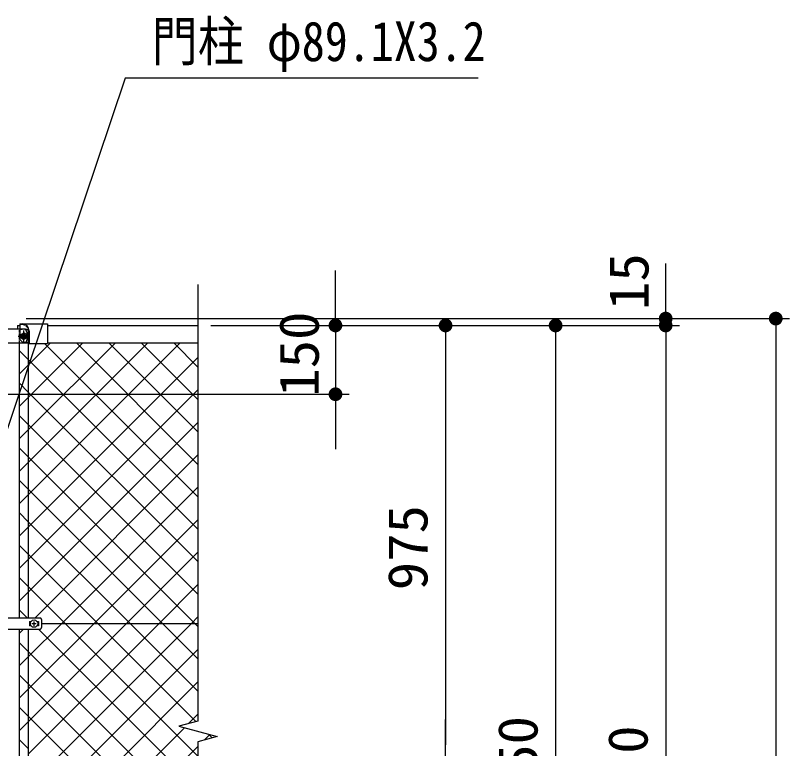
# Model space of a CAD drawing. Units: millimetres, scale not verified. Extents: x -5940 to 5940, y -4200 to 4200.
# Drawn here: x -954 to 734, y -970 to 629 of the extents above; entities that cross this region are included whole.
import ezdxf
from ezdxf.enums import TextEntityAlignment as Align

# ---------------------------------------------------------------- set-up
doc = ezdxf.new("R2010")
doc.units = ezdxf.units.MM
doc.header["$LTSCALE"] = 20
doc.linetypes.add('DASHED', pattern=[7.5, 6, -1.5])
doc.linetypes.add('USER1', pattern=[0.375, 0.25, -0.125])
for name, color, linetype, lineweight in [('0-0_5寸法', 1, 'Continuous', 25), ('0-1_SUNPOU', 1, 'Continuous', 25), ('0-3_7詳細', 7, 'Continuous', 25), ('0-4_1', 7, 'Continuous', 25), ('0-5_0', 7, 'Continuous', 25), ('0-6_2網', 2, 'Continuous', 25), ('0-7_継手', 7, 'Continuous', 25), ('0-A_6文字', 7, 'Continuous', 25)]:
    doc.layers.add(name, color=color, linetype=linetype, lineweight=lineweight)
doc.styles.add('ＭＳ ゴシック', font='')
doc.styles.get('ＭＳ ゴシック').set_extended_font_data('MS Gothic')

# ---------------------------------------------------------------- blocks, each defined once
blk = doc.blocks.new('M1')
at = {"layer": '0-1_SUNPOU'}
blk.add_line((-5, 0), (-38.576, 0), dxfattribs=at)
for points in [[(0, 0), (-5, 0), (-4.961, 0.627)], [(0, 0), (-4.961, -0.627), (-5, 0)], [(0, 0), (-4.961, 0.627), (-4.843, 1.243)], [(0, 0), (-4.843, -1.243), (-4.961, -0.627)], [(0, 0), (-4.843, 1.243), (-4.649, 1.841)], [(0, 0), (-4.649, -1.841), (-4.843, -1.243)], [(0, 0), (-4.649, 1.841), (-4.382, 2.409)], [(0, 0), (-4.382, -2.409), (-4.649, -1.841)], [(0, 0), (-4.382, 2.409), (-4.045, 2.939)], [(0, 0), (-4.045, -2.939), (-4.382, -2.409)], [(0, 0), (-4.045, 2.939), (-3.645, 3.423)], [(0, 0), (-3.645, -3.423), (-4.045, -2.939)], [(0, 0), (-3.645, 3.423), (-3.187, 3.853)], [(0, 0), (-3.187, -3.853), (-3.645, -3.423)], [(0, 0), (-3.187, 3.853), (-2.679, 4.222)], [(0, 0), (-2.679, -4.222), (-3.187, -3.853)], [(0, 0), (-2.679, 4.222), (-2.129, 4.524)], [(0, 0), (-2.129, -4.524), (-2.679, -4.222)], [(0, 0), (-2.129, 4.524), (-1.545, 4.755)], [(0, 0), (-1.545, -4.755), (-2.129, -4.524)], [(0, 0), (-1.545, 4.755), (-0.937, 4.911)], [(0, 0), (-0.937, -4.911), (-1.545, -4.755)], [(0, 0), (-0.937, 4.911), (-0.314, 4.99)], [(0, 0), (-0.314, -4.99), (-0.937, -4.911)], [(0, 0), (-0.314, 4.99), (0.314, 4.99)], [(0, 0), (0.314, -4.99), (-0.314, -4.99)], [(0, 0), (0.314, 4.99), (0.937, 4.911)], [(0, 0), (0.937, 4.911), (1.545, 4.755)], [(0, 0), (1.545, 4.755), (2.129, 4.524)], [(0, 0), (2.129, 4.524), (2.679, 4.222)], [(0, 0), (2.679, 4.222), (3.187, 3.853)], [(0, 0), (3.187, 3.853), (3.645, 3.423)], [(0, 0), (3.645, 3.423), (4.045, 2.939)], [(0, 0), (4.045, 2.939), (4.382, 2.409)], [(0, 0), (4.382, 2.409), (4.649, 1.841)], [(0, 0), (4.649, 1.841), (4.843, 1.243)], [(0, 0), (4.843, 1.243), (4.961, 0.627)], [(0, 0), (4.961, 0.627), (5, 0)], [(0, 0), (0.937, -4.911), (0.314, -4.99)], [(0, 0), (1.545, -4.755), (0.937, -4.911)], [(0, 0), (2.129, -4.524), (1.545, -4.755)], [(0, 0), (2.679, -4.222), (2.129, -4.524)], [(0, 0), (3.187, -3.853), (2.679, -4.222)], [(0, 0), (3.645, -3.423), (3.187, -3.853)], [(0, 0), (4.045, -2.939), (3.645, -3.423)], [(0, 0), (4.382, -2.409), (4.045, -2.939)], [(0, 0), (4.649, -1.841), (4.382, -2.409)], [(0, 0), (4.843, -1.243), (4.649, -1.841)], [(0, 0), (4.961, -0.627), (4.843, -1.243)], [(0, 0), (5, 0), (4.961, -0.627)]]:
    blk.add_solid(points, dxfattribs=at)

msp = doc.modelspace()

# ---------------------------------------------------------------- linework, layer by layer
at = {"layer": '0-0_5寸法'}
for p, q in [((464.22, 27.67), (464.22, 87.67)), ((-255.78, 12.67), (-255.78, 72.67)), ((-930.08, -32.33), (494.22, -32.33)), ((-930.08, -32.33), (734.22, -32.33)), ((464.22, -47.33), (464.22, -32.33)), ((-527.29, -47.33), (494.22, -47.33)), ((-527.29, -47.33), (254.22, -47.33)), ((-527.29, -47.33), (14.22, -47.33)), ((-525.56, -47.33), (-225.78, -47.33)), ((-525.56, -47.33), (494.22, -47.33)), ((-255.78, -47.33), (-255.78, -197.33)), ((704.22, -92.33), (704.22, -2437.33)), ((-15.78, -107.33), (-15.78, -962.33)), ((224.22, -107.33), (224.22, -1937.33)), ((464.22, -107.33), (464.22, -167.33)), ((464.22, -107.33), (464.22, -1987.33)), ((-996.54, -197.33), (-225.78, -197.33)), ((-255.78, -257.33), (-255.78, -317.33))]:
    msp.add_line(p, q, dxfattribs=at)
at = {"layer": '0-3_7詳細'}
msp.add_lwpolyline([(-555.56, 41.94), (-555.56, -910.28), (-597.54, -921.53), (-513.57, -944.03), (-555.56, -955.28), (-555.56, -2181.08)], dxfattribs=at)
at = {"layer": '0-4_1'}
for p, q in [((-949.23, -47.14), (-943.98, -47.14)), ((-949.23, -47.14), (-949.23, -55.74)), ((-943.98, -43.74), (-943.98, -78.04)), ((-943.98, -43.74), (-883.98, -43.74)), ((-883.98, -43.74), (-883.98, -86.74)), ((-883.98, -47.33), (-557.29, -47.33)), ((-941.32, -67.29), (-935.02, -63.66)), ((-941.32, -74.57), (-941.32, -67.29)), ((-933.33, -67.03), (-936.48, -67.03)), ((-936.48, -69.41), (-936.48, -67.03)), ((-928.72, -67.29), (-935.02, -63.66)), ((-934.98, -83.24), (-934.98, -58.24)), ((-933.33, -69.41), (-933.33, -67.03)), ((-928.72, -74.57), (-928.72, -67.29)), ((-925.52, -56.93), (-925.52, -684.83)), ((-923.98, -58.74), (-923.98, -86.74)), ((-947.48, -70.74), (-922.48, -70.74)), ((-938.28, -83.74), (-943.98, -78.04)), ((-941.32, -74.57), (-935.02, -78.2)), ((-936.48, -69.41), (-938.87, -69.41)), ((-938.87, -69.41), (-938.87, -72.56)), ((-936.48, -72.56), (-938.87, -72.56)), ((-938.28, -83.74), (-925.52, -83.74)), ((-933.33, -69.41), (-936.48, -69.41)), ((-936.48, -69.41), (-936.48, -72.56)), ((-936.48, -72.56), (-936.48, -74.94)), ((-933.33, -72.56), (-936.48, -72.56)), ((-933.33, -74.94), (-936.48, -74.94)), ((-928.72, -74.57), (-935.02, -78.2)), ((-933.33, -72.56), (-933.33, -74.94)), ((-944.52, -85.14), (-925.52, -85.14)), ((-944.52, -684.83), (-944.52, -85.14)), ((-925.52, -86.74), (-883.98, -86.74)), ((-883.98, -85.33), (-557.29, -85.33)), ((-944.52, -1334.83), (-944.52, -709.83)), ((-925.52, -709.83), (-925.52, -1334.83))]:
    msp.add_line(p, q, dxfattribs=at)
at = {"layer": '0-4_1', "linetype": 'USER1'}
for p, q in [((-938.98, -45.34), (-943.98, -45.34)), ((-944.52, -85.14), (-944.52, -56.93)), ((-925.58, -58.74), (-925.58, -86.74))]:
    msp.add_line(p, q, dxfattribs=at)
at = {"layer": '0-4_1'}
for points in [[(-933.33, -69.41), (-933.33, -72.56), (-930.95, -72.56)], [(-933.33, -69.41), (-930.95, -69.41), (-930.95, -72.56)]]:
    msp.add_lwpolyline(points, dxfattribs=at)
for radius in [6.3, 4]:
    msp.add_circle((-935.02, -70.93), radius, dxfattribs=at)
msp.add_arc((-938.98, -58.74), 15, 0, 90, dxfattribs=at)
at = {"layer": '0-4_1', "linetype": 'USER1'}
msp.add_arc((-938.98, -58.74), 13.4, 0, 90, dxfattribs=at)
at = {"layer": '0-4_1', "linetype": 'DASHED'}
msp.add_arc((-935.02, -85.22), 29.84, 71.43834, 108.56166, dxfattribs=at)
at = {"layer": '0-5_0'}
msp.add_line((-897.09, -697.33), (-555.56, -697.33), dxfattribs=at)
at = {"layer": '0-5_0', "linetype": 'DASHED'}
msp.add_arc((-951.98, -70.74), 25, 323.1301, 36.8699, dxfattribs=at)
at = {"layer": '0-6_2網'}
for p, q in [((-925.52, -133.76), (-877.09, -85.33)), ((-925.52, -204.47), (-806.38, -85.33)), ((-925.52, -275.19), (-735.66, -85.33)), ((-925.52, -345.9), (-664.95, -85.33)), ((-925.52, -416.61), (-594.24, -85.33)), ((-555.56, -421.06), (-889.88, -86.74)), ((-555.56, -350.35), (-820.58, -85.33)), ((-555.56, -279.64), (-749.87, -85.33)), ((-555.56, -208.93), (-679.16, -85.33)), ((-555.56, -138.22), (-608.44, -85.33)), ((-925.52, -121.81), (-944.52, -102.81)), ((-925.52, -487.32), (-555.56, -117.36)), ((-944.52, -152.76), (-925.52, -133.76)), ((-555.56, -491.77), (-925.52, -121.81)), ((-925.52, -192.52), (-944.52, -173.52)), ((-925.52, -558.03), (-555.56, -188.07)), ((-555.56, -562.48), (-925.52, -192.52)), ((-944.52, -223.47), (-925.52, -204.47)), ((-925.52, -263.23), (-944.52, -244.23)), ((-925.52, -628.74), (-555.56, -258.78)), ((-555.56, -633.19), (-925.52, -263.23)), ((-944.52, -294.19), (-925.52, -275.19)), ((-925.52, -333.94), (-944.52, -314.94)), ((-562.13, -697.33), (-925.52, -333.94)), ((-910.9, -684.83), (-555.56, -329.49)), ((-944.52, -364.9), (-925.52, -345.9)), ((-925.52, -404.65), (-944.52, -385.65)), ((-632.84, -697.33), (-925.52, -404.65)), ((-852.69, -697.33), (-555.56, -400.2)), ((-944.52, -435.61), (-925.52, -416.61)), ((-925.52, -475.36), (-944.52, -456.36)), ((-781.98, -697.33), (-555.56, -470.91)), ((-944.52, -506.32), (-925.52, -487.32)), ((-703.55, -697.33), (-925.52, -475.36)), ((-711.27, -697.33), (-555.56, -541.62)), ((-944.52, -577.03), (-925.52, -558.03)), ((-640.56, -697.33), (-555.56, -612.33)), ((-944.52, -647.74), (-925.52, -628.74)), ((-928.18, -684.83), (-944.52, -668.49)), ((-569.85, -697.33), (-555.56, -683.04)), ((-925.52, -770.16), (-852.69, -697.33)), ((-925.52, -840.87), (-781.98, -697.33)), ((-925.52, -911.58), (-711.27, -697.33)), ((-925.52, -982.29), (-640.56, -697.33)), ((-925.52, -1053), (-569.85, -697.33)), ((-555.56, -845.32), (-703.55, -697.33)), ((-555.56, -774.61), (-632.84, -697.33)), ((-555.56, -703.9), (-562.13, -697.33)), ((-944.52, -718.45), (-935.9, -709.83)), ((-555.56, -1057.46), (-903.18, -709.83)), ((-925.52, -758.2), (-944.52, -739.2)), ((-925.52, -1123.71), (-555.56, -753.75)), ((-555.56, -1128.17), (-925.52, -758.2)), ((-944.52, -789.16), (-925.52, -770.16)), ((-925.52, -828.92), (-944.52, -809.92)), ((-925.52, -1194.42), (-555.56, -824.46)), ((-944.52, -859.87), (-925.52, -840.87)), ((-555.56, -1198.88), (-925.52, -828.92)), ((-925.52, -899.63), (-944.52, -880.63)), ((-555.56, -1269.59), (-925.52, -899.63)), ((-576.19, -915.8), (-555.56, -895.17)), ((-944.52, -930.58), (-925.52, -911.58)), ((-541.07, -951.39), (-529.45, -939.77)), ((-524.61, -946.98), (-532.69, -938.9)), ((-925.52, -970.34), (-944.52, -951.34)), ((-924.5, -1334.83), (-555.56, -965.88))]:
    msp.add_line(p, q, dxfattribs=at)
for points in [[(-560.1, -911.49), (-774.26, -697.33), (-925.52, -546.07), (-944.52, -527.07)], [(-555.56, -986.74), (-844.97, -697.33), (-925.52, -616.78), (-944.52, -597.78)], [(-944.52, -1284.13), (-925.52, -1265.13), (-585.21, -924.83)]]:
    msp.add_lwpolyline(points, dxfattribs=at)
at = {"layer": '0-7_継手'}
for p, q in [((-931.98, -55.74), (-1054.98, -55.74)), ((-931.98, -85.74), (-1054.98, -85.74)), ((-1053.88, -684.83), (-899.09, -684.83)), ((-897.09, -688.83), (-897.09, -705.83)), ((-923.09, -693.23), (-919.7, -693.23)), ((-923.09, -693.23), (-923.09, -702.23)), ((-919.7, -702.23), (-923.09, -702.23)), ((-918.09, -697.73), (-908.09, -697.73)), ((-913.09, -702.73), (-913.09, -692.73)), ((-906.47, -693.23), (-903.09, -693.23)), ((-903.09, -702.23), (-906.47, -702.23)), ((-903.09, -693.23), (-903.09, -702.23)), ((-1053.88, -709.83), (-899.09, -709.83))]:
    msp.add_line(p, q, dxfattribs=at)
msp.add_circle((-913.09, -697.73), 8, dxfattribs=at)
for centre, start, end in [((-901.64, -688.61), 357.20509, 55.92499), ((-901.64, -706.05), 304.07499, 2.79491)]:
    msp.add_arc(centre, 4.56, start, end, dxfattribs=at)
at = {"layer": '0-A_6文字'}
msp.add_lwpolyline([(55.46, 492.21), (-714.35, 492.21), (-988.46, -321.52)], dxfattribs=at)

# ---------------------------------------------------------------- block references
at = {"layer": '0-0_5寸法', "xscale": 3, "yscale": 3}
for p, rotation in [((-255.78, -47.33), 270), ((464.22, -32.33), 270), ((-15.78, -47.33), 90), ((224.22, -47.33), 90), ((464.22, -47.33), 90), ((464.22, -47.33), 90), ((704.22, -32.33), 90), ((-255.78, -197.33), 90), ((-15.78, -1022.33), 270)]:
    msp.add_blockref('M1', p, dxfattribs=dict(at, rotation=rotation))

# ---------------------------------------------------------------- texts
at = {"layer": '0-0_5寸法', "color": 7, "style": 'ＭＳ ゴシック', "width": 1.05}
for s, p in [('15', (452.78, -13.58)), ('150', (-266.13, -202.76)), ('975', (-29.13, -624.83)), ('1950', (210.87, -1146.83)), ('2000', (450.87, -1167.33))]:
    msp.add_text(s, height=86.66, rotation=90, dxfattribs=at).set_placement(p, align=Align.BOTTOM_LEFT)
at = {"layer": '0-A_6文字', "style": 'ＭＳ ゴシック', "width": 0.85}
msp.add_text('門柱 φ89.1X3.2', height=86.66, dxfattribs=at).set_placement((-656.46, 503.29), align=Align.BOTTOM_LEFT)

doc.saveas('drawing.dxf')
